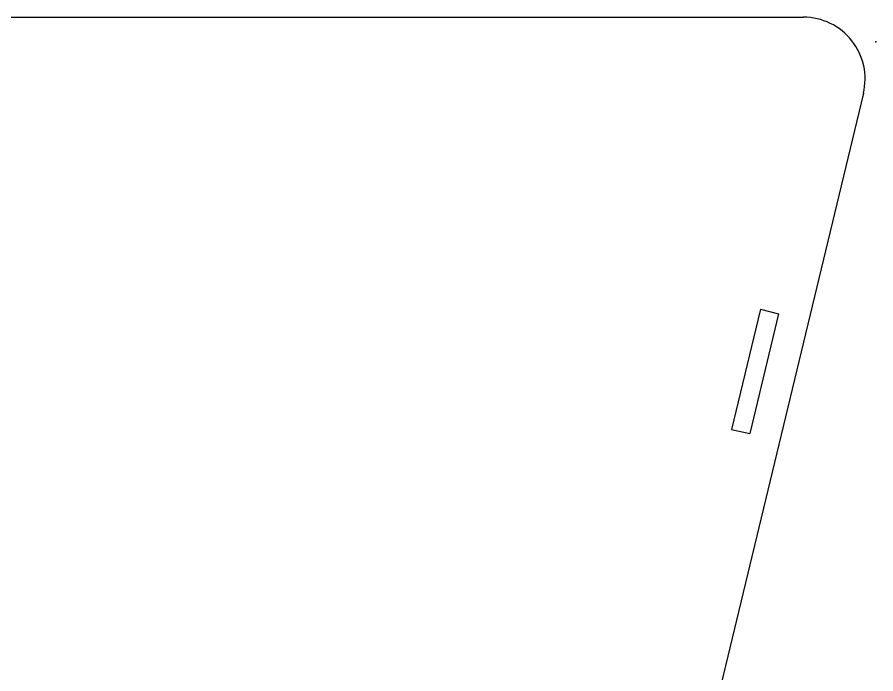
# Model space of a CAD drawing. Header units: centimetres. Extents: x 0 to 967, y -13 to 94.
# Drawn here: x 45.66 to 59.57, y 17.82 to 28.46 of the extents above; entities that cross this region are included whole.
import ezdxf

# ---------------------------------------------------------------- set-up
doc = ezdxf.new("R2010")
doc.units = ezdxf.units.CM
doc.header["$MEASUREMENT"] = 0
doc.layers.add('Picnic Basket-v2.1 v1_Picnic Basket-v2.1 v1_Picnic Basket-v1.3 v1_Picnic Basket-v1.2 v1_Picnic Basket-v1 v3_0', color=7, linetype='Continuous')

msp = doc.modelspace()

# ---------------------------------------------------------------- linework, layer by layer
at = {"layer": 'Picnic Basket-v2.1 v1_Picnic Basket-v2.1 v1_Picnic Basket-v1.3 v1_Picnic Basket-v1.2 v1_Picnic Basket-v1 v3_0'}
for p, q in [((44.691, 28.463), (58.393, 28.463)), ((59.366, 27.229), (54.696, 7.829)), ((57.7, 23.729), (57.232, 21.784)), ((57.992, 23.658), (57.524, 21.714)), ((57.7, 23.729), (57.992, 23.658)), ((57.232, 21.784), (57.524, 21.714))]:
    msp.add_line(p, q, dxfattribs=at)
msp.add_arc((58.393, 27.463), 1, 346.4654, 90, dxfattribs=at)
msp.add_point((59.566, 28.063), dxfattribs=at)

doc.saveas('drawing.dxf')
